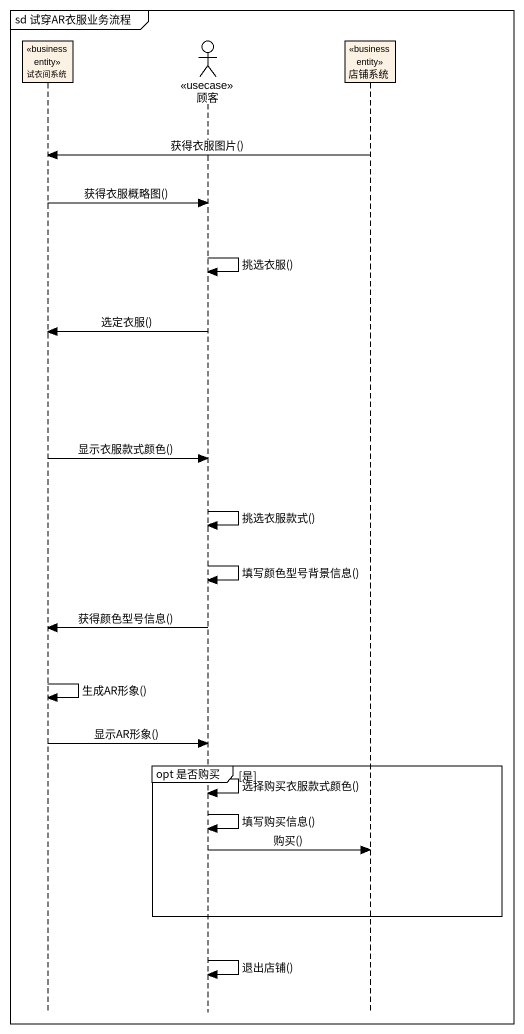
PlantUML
@startuml
mainframe sd 试穿AR衣服业务流程
hide footbox
participant 试衣间系统 <<business entity>>
actor 顾客 <<usecase>>
participant 店铺系统 <<business entity>>

店铺系统 -> 试衣间系统 : 获得衣服图片()
试衣间系统 -> 顾客 : 获得衣服概略图()
顾客 -> 顾客 : 挑选衣服()
顾客 -> 试衣间系统 : 选定衣服()
试衣间系统 -> 顾客 : 显示衣服款式颜色()
顾客 -> 顾客 : 挑选衣服款式()
顾客 -> 顾客 : 填写颜色型号背景信息()
顾客 -> 试衣间系统 : 获得颜色型号信息()
试衣间系统 -> 试衣间系统 : 生成AR形象()
试衣间系统 -> 顾客 : 显示AR形象()
group opt 是否购买 [是]
  顾客 -> 顾客 : 选择购买衣服款式颜色()
  顾客 -> 顾客 : 填写购买信息()
  顾客 -> 店铺系统 : 购买()
end
顾客 -> 顾客 : 退出店铺()
@enduml
